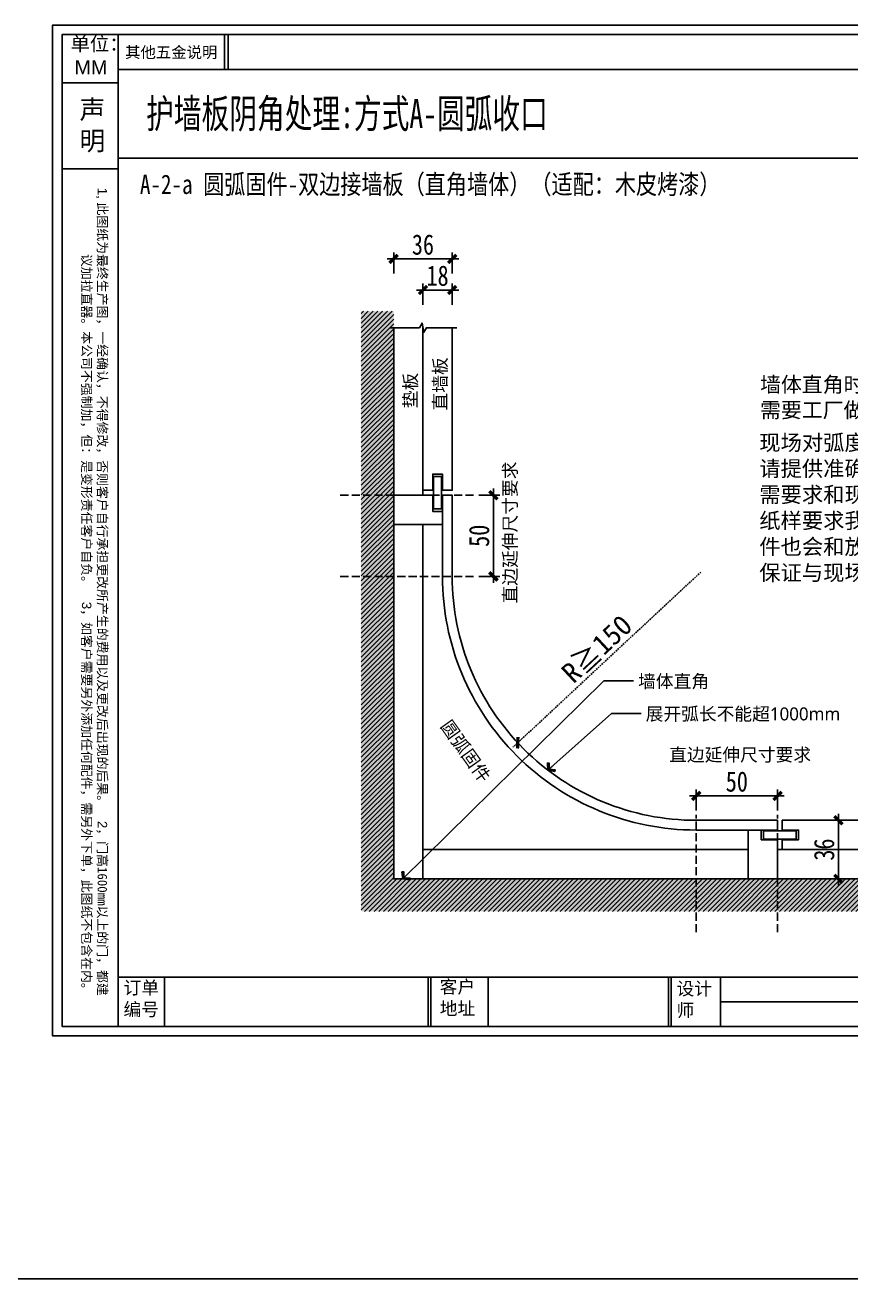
# Model space of a CAD drawing. Header units: millimetres. Extents: x 4862 to 20554, y 7569 to 11262.
# Drawn here: x 11911 to 12419, y 7569 to 8341 of the extents above; entities that cross this region are included whole.
import ezdxf

# ---------------------------------------------------------------- set-up
doc = ezdxf.new("R2010")
doc.units = ezdxf.units.MM
doc.linetypes.add('__DASH', pattern=[0.35, 0.25, -0.1])
doc.linetypes.add('DASHEDX2', pattern=[1.5, 1, -0.5])
doc.layers.add('0 @ 1', color=7, linetype='Continuous')
doc.styles.get("Standard").update_dxf_attribs({"font": 'arial.ttf'})
doc.styles.add('宋体', font='SimSun.ttf')
doc.styles.add('家具尺寸文字', font='SimSun.ttf', dxfattribs={"width": 0.8})
doc.styles.add('黑石雅黑', font='Microsoft YaHei.ttf')
doc.dimstyles.new('副本 固装比例5', dxfattribs={"dimscale": 5, "dimtxt": 2.5, "dimasz": 1, "dimexe": 0.8, "dimexo": 1.2, "dimgap": 0.5, "dimtad": 1, "dimdec": 0, "dimdsep": 46, "dimtxsty": '家具尺寸文字', "dimblk": 'ARCHTICK', "dimcen": 0, "dimdle": 0.8, "dimclrd": 8, "dimclre": 8, "dimclrt": 2, "dimadec": 1, "dimazin": 2, "dimtfac": 1, "dimtdec": 0, "dimtix": 1, "dimtmove": 2, "dimatfit": 2, "dimfxl": 0, "dimtolj": 1, "dimtzin": 0, "dimarcsym": 0})
doc.dimstyles.new('深化(A1)1：1', dxfattribs={"dimtxt": 3, "dimasz": 1, "dimexe": 1.5, "dimexo": 1, "dimgap": 1, "dimtad": 1, "dimdec": 0, "dimrnd": 5, "dimdsep": 46, "dimtxsty": '黑石雅黑', "dimblk": 'ARCHTICK', "dimcen": 1, "dimclrd": 44, "dimclre": 44, "dimclrt": 50, "dimadec": 0, "dimazin": 2, "dimtfac": 1, "dimtdec": 0, "dimtix": 1, "dimtmove": 2, "dimatfit": 3, "dimldrblk": 'hl_arrow2', "dimfxl": 0, "dimtolj": 1, "dimarcsym": 0})

# ---------------------------------------------------------------- blocks, each defined once
blk = doc.blocks.new('A$C398a0407')
for p, q in [((443.2, 6784), (443.2, 64)), ((1163.2, 6546.9), (1163.2, 6784)), ((1189.6, 6546.9), (1189.6, 6784)), ((443.2, 6546.9), (8134, 6546.9)), ((443.2, 399), (9568, 399)), ((756.5, 399), (756.5, 64)), ((2542.3, 399), (2542.3, 64)), ((2562.3, 399), (2562.3, 64)), ((2948.7, 399), (2948.7, 64)), ((4169.9, 399), (4169.9, 64)), ((4189.9, 399), (4189.9, 64)), ((4522.7, 399), (4522.7, 64)), ((4522.7, 231.5), (5527, 231.5))]:
    blk.add_line(p, q)
at = {"color": 8}
for p, q in [((64, 6457.7), (443.2, 6457.7)), ((64, 5874.2), (443.2, 5874.2))]:
    blk.add_line(p, q, dxfattribs=at)
for points in [[(9632, 0), (0, 0), (0, 6848), (9632, 6848)], [(9568, 64), (64, 64), (64, 6784), (9568, 6784)]]:
    blk.add_lwpolyline(points, close=True)
at = {"color": 8, "insert": (368.9, 272.3), "char_height": 64, "width": 5497.15, "attachment_point": 3, "rotation": 270}
blk.add_mtext('1, {\\fSimSun|b0|i0|c134|p2;此图纸为最终生产图，一经确认，不得修改，否则客户自行承担更改所产生的费用以及更改后出现的后果。  }2{\\fSimSun|b0|i0|c134|p2;，门高1600mm以上的门，都建议加拉直器。本公司不强制加，但：是变形责任客户自负。  }3{\\fSimSun|b0|i0|c134|p2;，如客户需要另外添加任何配件，需另外下单，此图纸不包含在内。}', dxfattribs=at)
at = {"color": 8, "char_height": 88, "attachment_point": 1, "style": '宋体'}
for s, insert in [('订单\\P编号', (479.9, 370.6)), ('客户\\P地址', (2621.8, 377)), ('设计\\P师', (4225.5, 364.6))]:
    blk.add_mtext_dynamic_manual_height_columns(s, width=596.489, gutter_width=12.5, heights=[0], dxfattribs=dict(at, insert=insert))
at = {"layer": '0 @ 1', "color": 8, "attachment_point": 1}
for s, insert, char_height, width in [('\\pi13.703;单位：\\P\\pi40.286;MM', (107.3, 6770.1), 96, 391.163), ('{\\fSimSun|b0|i0|c134|p2;其他五金说明}', (490.9, 6701.9), 76.325, 737.994), ('声明', (182.3, 6340), 127.53, 194.038)]:
    blk.add_mtext(s, dxfattribs=dict(at, insert=insert, char_height=char_height, width=width))
blk = doc.blocks.new('_ArchTick')
at = {"color": 0, "linetype": 'ByBlock', "const_width": 0.4}
blk.add_lwpolyline([(-0.5, -0.5), (0.5, 0.5)], dxfattribs=at)
blk = doc.blocks.new('*D340')
at = {"color": 8, "lineweight": -2, "transparency": 16777216}
for p, q in [((12199.49, 8055.52), (12199.49, 7997.52)), ((12190.49, 8051.52), (12203.49, 8051.52)), ((12190.49, 8001.52), (12203.49, 8001.52))]:
    blk.add_line(p, q, dxfattribs=at)
at = {"layer": 'Defpoints', "color": 0, "transparency": 16777216}
for p in [(12174.15, 8051.52), (12174.15, 8001.52), (12199.49, 8001.52)]:
    blk.add_point(p, dxfattribs=at)
at = {"color": 8, "lineweight": -2, "transparency": 16777216, "xscale": 5, "yscale": 5, "zscale": 5}
for p, rotation in [((12199.49, 8051.52), 90), ((12199.49, 8001.52), 270)]:
    blk.add_blockref('_ArchTick', p, dxfattribs=dict(at, rotation=rotation))
at = {"color": 2, "transparency": 16777216, "insert": (12190.74, 8026.52), "char_height": 12.5, "attachment_point": 5, "rotation": 90, "style": '家具尺寸文字'}
blk.add_mtext('\\A1;50', dxfattribs=at)
blk = doc.blocks.new('*D341')
at = {"color": 8, "lineweight": -2, "transparency": 16777216}
for p, q in [((12199.49, 7997.46), (12199.49, 8055.46)), ((12190.49, 8051.46), (12203.49, 8051.46)), ((12190.49, 8001.46), (12203.49, 8001.46))]:
    blk.add_line(p, q, dxfattribs=at)
at = {"layer": 'Defpoints', "color": 0, "transparency": 16777216}
for p in [(12174.15, 8051.46), (12199.49, 8051.46), (12174.15, 8001.46)]:
    blk.add_point(p, dxfattribs=at)
at = {"color": 8, "lineweight": -2, "transparency": 16777216, "xscale": 5, "yscale": 5, "zscale": 5}
for p, rotation in [((12199.49, 8051.46), 90), ((12199.49, 8001.46), 270)]:
    blk.add_blockref('_ArchTick', p, dxfattribs=dict(at, rotation=rotation))
at = {"color": 2, "transparency": 16777216, "insert": (12190.74, 8026.46), "char_height": 12.5, "attachment_point": 5, "rotation": 90, "style": '家具尺寸文字'}
blk.add_mtext('\\A1;50', dxfattribs=at)
blk = doc.blocks.new('*D342')
at = {"color": 8, "lineweight": -2, "transparency": 16777216}
for p, q in [((12324.21, 7857.49), (12324.21, 7870.49)), ((12374.21, 7857.49), (12374.21, 7870.49)), ((12378.21, 7866.49), (12320.21, 7866.49))]:
    blk.add_line(p, q, dxfattribs=at)
at = {"layer": 'Defpoints', "color": 0, "transparency": 16777216}
for p in [(12324.21, 7866.49), (12324.21, 7851.46), (12374.21, 7851.46)]:
    blk.add_point(p, dxfattribs=at)
at = {"color": 8, "lineweight": -2, "transparency": 16777216, "xscale": 5, "yscale": 5, "zscale": 5, "rotation": 180}
blk.add_blockref('_ArchTick', (12324.21, 7866.49), dxfattribs=at)
at = {"color": 8, "lineweight": -2, "transparency": 16777216, "xscale": 5, "yscale": 5, "zscale": 5}
blk.add_blockref('_ArchTick', (12374.21, 7866.49), dxfattribs=at)
at = {"color": 2, "transparency": 16777216, "insert": (12349.21, 7875.24), "char_height": 12.5, "attachment_point": 5, "style": '家具尺寸文字'}
blk.add_mtext('\\A1;50', dxfattribs=at)
blk = doc.blocks.new('*D343')
at = {"color": 8, "lineweight": -2, "transparency": 16777216}
for p, q in [((12324.15, 7857.49), (12324.15, 7870.49)), ((12374.15, 7857.49), (12374.15, 7870.49)), ((12320.15, 7866.49), (12378.15, 7866.49))]:
    blk.add_line(p, q, dxfattribs=at)
at = {"layer": 'Defpoints', "color": 0, "transparency": 16777216}
for p in [(12374.15, 7866.49), (12324.15, 7851.46), (12374.15, 7851.46)]:
    blk.add_point(p, dxfattribs=at)
at = {"color": 8, "lineweight": -2, "transparency": 16777216, "xscale": 5, "yscale": 5, "zscale": 5, "rotation": 180}
blk.add_blockref('_ArchTick', (12324.15, 7866.49), dxfattribs=at)
at = {"color": 8, "lineweight": -2, "transparency": 16777216, "xscale": 5, "yscale": 5, "zscale": 5}
blk.add_blockref('_ArchTick', (12374.15, 7866.49), dxfattribs=at)
at = {"color": 2, "transparency": 16777216, "insert": (12349.15, 7875.24), "char_height": 12.5, "attachment_point": 5, "style": '家具尺寸文字'}
blk.add_mtext('\\A1;50', dxfattribs=at)
blk = doc.blocks.new('*D353')
at = {"color": 8, "linetype": 'DASHEDX2', "lineweight": -2, "transparency": 16777216}
blk.add_line((12327.08, 8004.19), (12211.52, 7896.44), dxfattribs=at)
at = {"layer": 'Defpoints', "color": 0, "transparency": 16777216}
for p in [(12324.15, 8001.46), (12214.44, 7899.17)]:
    blk.add_point(p, dxfattribs=at)
at = {"color": 8, "lineweight": -2, "transparency": 16777216, "xscale": 5, "yscale": 5, "zscale": 5, "rotation": 222.9969408445147}
blk.add_blockref('_ArchTick', (12214.44, 7899.17), dxfattribs=at)
at = {"color": 2, "transparency": 16777216, "insert": (12263.33, 7956.71), "char_height": 12.5, "attachment_point": 5, "rotation": 42.99694, "style": '家具尺寸文字'}
blk.add_mtext('\\A1;{\\W1;\\C4;R≧150}', dxfattribs=at)
blk = doc.blocks.new('hl_arrow2')
at = {"color": 2}
blk.add_line((-0.22, 0), (-1, 0), dxfattribs=at)
blk.add_lwpolyline([(-0.22, 0), (-0.86, -0.69), (-0.65, -0.86), (0, 0), (-0.65, 0.86), (-0.86, 0.69)], close=True, dxfattribs=at)
for points in [[(-0.86, 0.69), (-0.65, 0.86), (-0.22, 0), (0, 0)], [(-0.86, -0.69), (-0.65, -0.86), (-0.22, 0), (0, 0)]]:
    blk.add_solid(points, dxfattribs=at)
blk = doc.blocks.new('*D345')
at = {"color": 8, "lineweight": -2, "transparency": 16777216}
for p, q in [((12411.66, 7811.46), (12411.66, 7855.46)), ((12402.66, 7851.46), (12415.66, 7851.46)), ((12420.66, 7815.46), (12407.66, 7815.46))]:
    blk.add_line(p, q, dxfattribs=at)
at = {"layer": 'Defpoints', "color": 0, "transparency": 16777216}
for p in [(12377.15, 7851.46), (12411.66, 7851.46), (12530.98, 7815.46)]:
    blk.add_point(p, dxfattribs=at)
at = {"color": 8, "lineweight": -2, "transparency": 16777216, "xscale": 5, "yscale": 5, "zscale": 5}
for p, rotation in [((12411.66, 7851.46), 90), ((12411.66, 7815.46), 270)]:
    blk.add_blockref('_ArchTick', p, dxfattribs=dict(at, rotation=rotation))
at = {"color": 2, "transparency": 16777216, "insert": (12402.91, 7833.46), "char_height": 12.5, "attachment_point": 5, "rotation": 90, "style": '家具尺寸文字'}
blk.add_mtext('\\A1;36', dxfattribs=at)
blk = doc.blocks.new('*D346')
at = {"color": 8, "lineweight": -2, "transparency": 16777216}
for p, q in [((12152.15, 8177.64), (12178.15, 8177.64)), ((12156.15, 8168.64), (12156.15, 8181.64)), ((12174.15, 8168.64), (12174.15, 8181.64))]:
    blk.add_line(p, q, dxfattribs=at)
at = {"layer": 'Defpoints', "color": 0, "transparency": 16777216}
for p in [(12174.15, 8177.64), (12156.15, 8154.46), (12174.15, 8054.46)]:
    blk.add_point(p, dxfattribs=at)
at = {"color": 8, "lineweight": -2, "transparency": 16777216, "xscale": 5, "yscale": 5, "zscale": 5, "rotation": 180}
blk.add_blockref('_ArchTick', (12156.15, 8177.64), dxfattribs=at)
at = {"color": 8, "lineweight": -2, "transparency": 16777216, "xscale": 5, "yscale": 5, "zscale": 5}
blk.add_blockref('_ArchTick', (12174.15, 8177.64), dxfattribs=at)
at = {"color": 2, "transparency": 16777216, "insert": (12165.15, 8186.39), "char_height": 12.5, "attachment_point": 5, "style": '家具尺寸文字'}
blk.add_mtext('\\A1;18', dxfattribs=at)
blk = doc.blocks.new('*D347')
at = {"color": 8, "lineweight": -2, "transparency": 16777216}
for p, q in [((12138.15, 8187.78), (12138.15, 8200.78)), ((12174.15, 8187.78), (12174.15, 8200.78)), ((12178.15, 8196.78), (12134.15, 8196.78))]:
    blk.add_line(p, q, dxfattribs=at)
at = {"layer": 'Defpoints', "color": 0, "transparency": 16777216}
for p in [(12138.15, 8196.78), (12138.15, 8154.46), (12174.15, 8154.46)]:
    blk.add_point(p, dxfattribs=at)
at = {"color": 8, "lineweight": -2, "transparency": 16777216, "xscale": 5, "yscale": 5, "zscale": 5, "rotation": 180}
blk.add_blockref('_ArchTick', (12138.15, 8196.78), dxfattribs=at)
at = {"color": 8, "lineweight": -2, "transparency": 16777216, "xscale": 5, "yscale": 5, "zscale": 5}
blk.add_blockref('_ArchTick', (12174.15, 8196.78), dxfattribs=at)
at = {"color": 2, "transparency": 16777216, "insert": (12156.15, 8205.53), "char_height": 12.5, "attachment_point": 5, "style": '家具尺寸文字'}
blk.add_mtext('\\A1;36', dxfattribs=at)
blk = doc.blocks.new('*U117')
at = {"color": 0}
blk.add_lwpolyline([(0, -12.54), (0, -1.28), (-1.7, -0.34), (1.7, 0.34), (0, 1.28), (0, 12.12)], dxfattribs=at)
blk = doc.blocks.new('A$Caecb7373')
at = {"color": 1}
blk.add_lwpolyline([(0, 821.76), (1155.84, 821.76), (1155.84, 0), (0, 0)], close=True, dxfattribs=at)

msp = doc.modelspace()

# ---------------------------------------------------------------- hatches: boundary and pattern name
h = msp.add_hatch()
h.set_pattern_fill('AR-CONC', color=8, scale=0.065355)
h.set_pattern_definition([(50, (-32063.359, 47410.113), (11.9066731, -1.0416984), [1.2450121, -13.6951334]), (355, (-32063.359, 47410.113), (-2.3033327, 12.486514), [0.9960097, -10.956145]), (100.451445, (-32062.367, 47410.026), (9.6033404, 11.444815), [1.0580975, -11.639082]), (46.1842, (-32063.359, 47413.433), (17.716362, -2.747675), [1.867518, -20.5427]), (96.635558, (-32061.883, 47413.204), (15.5155394, 16.1705263), [1.587147, -17.458639]), (351.18415, (-32063.36, 47413.433), (15.5155394, 16.1705263), [1.4940124, -16.4341426]), (21, (-32061.699, 47412.603), (9.9087536, -6.6835387), [1.2450121, -13.6951334]), (326, (-32061.699, 47412.603), (4.0390695, 12.0375985), [0.9960097, -10.9561067]), (71.451445, (-32060.873, 47412.046), (13.947823, 5.3540599), [1.0580975, -11.639062]), (37.5, (-32063.3592, 47410.113), (0.20185556, 5.5260918), [0, -10.8233054, 0, -11.12210834, 0, -10.9976071]), (7.5, (-32063.359, 47410.113), (4.36699686, 6.5472982), [0, -6.3412618, 0, -10.574303, 0, -4.1915408]), (327.5, (-32067.061, 47410.113), (8.86151892, -0.37440188), [0, -4.1500404, 0, -12.9481261, 0, -17.1811674]), (317.5, (-32068.721, 47410.113), (9.6809778, 1.6617475), [0, -5.3950526, 0, -8.5988838, 0, -12.2011189])])
h.paths.add_polyline_path([(12138.152, 8164.621), (12118.152, 8164.621), (12118.152, 7795.462), (12541.97, 7795.462), (12541.97, 7815.462), (12138.152, 7815.462)])
h = msp.add_hatch()
h.set_pattern_fill('ANSI31', color=8, scale=0.65355)
h.set_pattern_definition([(45, (-32063.3592, 47410.113), (-1.467260864, 1.467260864), [])])
h.paths.add_polyline_path([(12138.152, 7815.462), (12138.152, 8164.621), (12118.152, 8164.621), (12118.152, 7795.462), (12541.97, 7795.462), (12541.97, 7815.462)])

# ---------------------------------------------------------------- linework, layer by layer
at = {"color": 251, "linetype": '__DASH', "ltscale": 20}
for p, q in [((12105.341, 8051.462), (12187.921, 8051.462)), ((12105.341, 8001.462), (12187.921, 8001.462)), ((12324.152, 7782.651), (12324.152, 7854.929)), ((12374.152, 7782.651), (12374.152, 7854.929))]:
    msp.add_line(p, q, dxfattribs=at)
at = {"color": 4}
for p, q in [((12138.152, 8033.462), (12168.152, 8033.462)), ((12156.152, 8033.462), (12156.152, 7815.462)), ((12356.152, 7815.462), (12356.152, 7845.462)), ((12156.152, 7833.462), (12356.152, 7833.462))]:
    msp.add_line(p, q, dxfattribs=at)
for p, q in [((12324.152, 7851.462), (12324.152, 7851.462)), ((4862.317, 7569.359), (20477.138, 7569.359))]:
    msp.add_line(p, q)
for points in [[(11968.694, 8258.848), (12667.014, 8258.848), (12667.014, 8313.286), (11968.694, 8313.286)], [(12162.652, 8062.962), (12167.652, 8062.962), (12167.652, 8042.962), (12162.652, 8042.962)], [(12385.652, 7839.962), (12385.652, 7844.962), (12365.652, 7844.962), (12365.652, 7839.962)]]:
    msp.add_lwpolyline(points, close=True)
for points in [[(12138.152, 8154.462), (12138.152, 8051.462), (12156.152, 8051.462), (12156.152, 8154.462)], [(12156.152, 8154.462), (12156.152, 8054.462), (12162.152, 8054.462), (12162.152, 8064.462), (12168.152, 8064.462), (12168.152, 8054.462), (12174.152, 8054.462), (12174.152, 8154.462)], [(12530.981, 7833.462), (12377.152, 7833.462), (12377.152, 7839.462), (12387.152, 7839.462), (12387.152, 7845.462), (12377.152, 7845.462), (12377.152, 7851.462), (12530.981, 7851.462)], [(12530.981, 7815.462), (12374.152, 7815.462), (12374.152, 7833.462), (12530.981, 7833.462)]]:
    msp.add_lwpolyline(points)
for points in [[(12374.152, 7833.462), (12374.152, 7839.462), (12374.152, 7815.462), (12138.152, 7815.462), (12138.152, 8051.462), (12162.152, 8051.462), (12156.152, 8051.462)], [(12168.152, 8051.462), (12174.152, 8051.462), (12168.152, 8051.462), (12168.152, 8041.462), (12162.152, 8041.462), (12162.152, 8051.462)], [(12374.152, 7845.462), (12374.152, 7851.462), (12374.152, 7845.462), (12364.152, 7845.462), (12364.152, 7839.462), (12374.152, 7839.462)]]:
    msp.add_lwpolyline(points, dxfattribs=at)
for points in [[(12374.152, 7845.462), (12324.152, 7845.462, -0.4142136), (12168.152, 8001.462), (12168.152, 8051.462)], [(12374.152, 7851.462), (12324.152, 7851.462, -0.4142136), (12174.152, 8001.462), (12174.152, 8001.462), (12174.152, 8051.462)]]:
    msp.add_lwpolyline(points, format="xyb", dxfattribs=at)

# ---------------------------------------------------------------- block references
at = {"xscale": 0.09079979139978399, "yscale": 0.09079979139978399, "zscale": 0.09079979139978399}
msp.add_blockref('A$C398a0407', (11928.449, 7718.828), dxfattribs=at)
at = {"color": 1, "xscale": 0.7566649283315219, "yscale": 0.7566649283315219, "zscale": 0.7566649283315219}
msp.add_blockref('A$Caecb7373', (11928.449, 7718.828), dxfattribs=at)
at = {"color": 1, "xscale": 1.664, "yscale": 1.664, "zscale": 1.664, "rotation": 90}
msp.add_blockref('*U117', (12156.152, 8154.462), dxfattribs=at)

# ---------------------------------------------------------------- texts
at = {"color": 50, "style": '家具尺寸文字', "width": 0.8}
msp.add_text('A-2-a 圆弧固件-双边接墙板（直角墙体）（适配：木皮烤漆）', height=11.9, dxfattribs=at).set_placement((11982.12, 8236.751))
at = {"style": '黑石雅黑'}
for s, rotation, p in [('直墙板 ', 90, (12170.686, 8103.508)), ('垫板', 90, (12152.403, 8104.92)), ('圆弧固件', 305.484831, (12166.574, 7909.442))]:
    msp.add_text(s, height=8, rotation=rotation, dxfattribs=at).set_placement(p)
at = {"color": 6, "style": '黑石雅黑'}
msp.add_text('直边延伸尺寸要求', height=8, rotation=90, dxfattribs=at).set_placement((12213.722, 7984.86))
at = {"style": '黑石雅黑'}
for s, p in [('墙体直角', (12288.468, 7932.982)), ('展开弧长不能超1000mm', (12293.102, 7912.91))]:
    msp.add_text(s, height=8, dxfattribs=at).set_placement(p)
at = {"color": 6, "style": '黑石雅黑'}
msp.add_text('直边延伸尺寸要求', height=8, dxfattribs=at).set_placement((12307.55, 7887.794))
at = {"color": 1, "insert": (11985.912, 8295.092), "char_height": 17.85, "width": 4937.63124, "attachment_point": 1, "style": '家具尺寸文字'}
msp.add_mtext('{\\W0.7;\\C4;护墙板阴角处理:方式A-圆弧收口}', dxfattribs=at)
at = {"color": 4, "insert": (12363.499, 8124.233), "char_height": 9.408, "width": 372.84062, "attachment_point": 1, "style": '宋体'}
msp.add_mtext('墙体直角时，做阴角圆弧，\\P需要工厂做圆弧固件 圆弧{\\A1;R≧150}', dxfattribs=at)
at = {"color": 3, "insert": (12362.989, 8088.603), "char_height": 9.6, "width": 258.30704, "attachment_point": 1, "style": '黑石雅黑'}
msp.add_mtext('现场对弧度有特殊要求时：\\P请提供准确CAD文件，并在文件中标注上所需要求和现场图片。若只提供现场弧度裁剪纸样要求我司加工，制作成本高，成品圆弧件也会和放样纸样尺寸存在必然误差，无法保证与现场弧度完全吻合！！！', dxfattribs=at)

# ---------------------------------------------------------------- dimensions: what is measured, and where the dimension line sits
for base, p1, p2, picture, middle in [((12138.152, 8196.783), (12174.152, 8154.462), (12138.152, 8154.462), '*D347', (12156.152, 8205.533)), ((12174.152, 8177.638), (12156.152, 8154.462), (12174.152, 8054.462), '*D346', (12165.152, 8186.388)), ((12324.208, 7866.494), (12374.208, 7851.462), (12324.208, 7851.462), '*D342', (12349.208, 7875.244))]:
    dim = msp.add_linear_dim(base=base, p1=p1, p2=p2, dimstyle='副本 固装比例5')
    dim.commit()
    dim.dimension.update_dxf_attribs({"geometry": picture, "text_midpoint": middle})
for base, p1, p2, angle, picture, middle in [((12199.485, 8001.518), (12174.152, 8051.518), (12174.152, 8001.518), 90, '*D340', (12190.735, 8026.518)), ((12199.485, 8051.462), (12174.152, 8001.462), (12174.152, 8051.462), 270, '*D341', (12190.735, 8026.462)), ((12374.152, 7866.494), (12324.152, 7851.462), (12374.152, 7851.462), 180, '*D343', (12349.152, 7875.244)), ((12411.663, 7851.462), (12530.981, 7815.462), (12377.152, 7851.462), 90, '*D345', (12402.913, 7833.462))]:
    dim = msp.add_linear_dim(base=base, p1=p1, p2=p2, angle=angle, dimstyle='副本 固装比例5')
    dim.commit()
    dim.dimension.update_dxf_attribs({"geometry": picture, "text_midpoint": middle})
dim = msp.add_radius_dim(center=(12324.152, 8001.462), mpoint=(12214.443, 7899.168), text='{\\W1;\\C4;R≧150}', dimstyle='副本 固装比例5', override={"dimarcsym": 1})
dim.commit()
dim.dimension.update_dxf_attribs({"geometry": '*D353', "text_midpoint": (12263.331, 7956.714)})

# ---------------------------------------------------------------- leaders
at = {"ltscale": 500}
for points in [[(12143.822, 7815.462), (12267.456, 7937.223), (12285.723, 7937.223)], [(12233.024, 7882.316), (12272.09, 7917.151), (12290.357, 7917.151)]]:
    msp.add_leader(points, dimstyle='深化(A1)1：1', override={"dimasz": 4, "dimgap": 1, "dimtad": 0}, dxfattribs=at)

doc.saveas('drawing.dxf')
